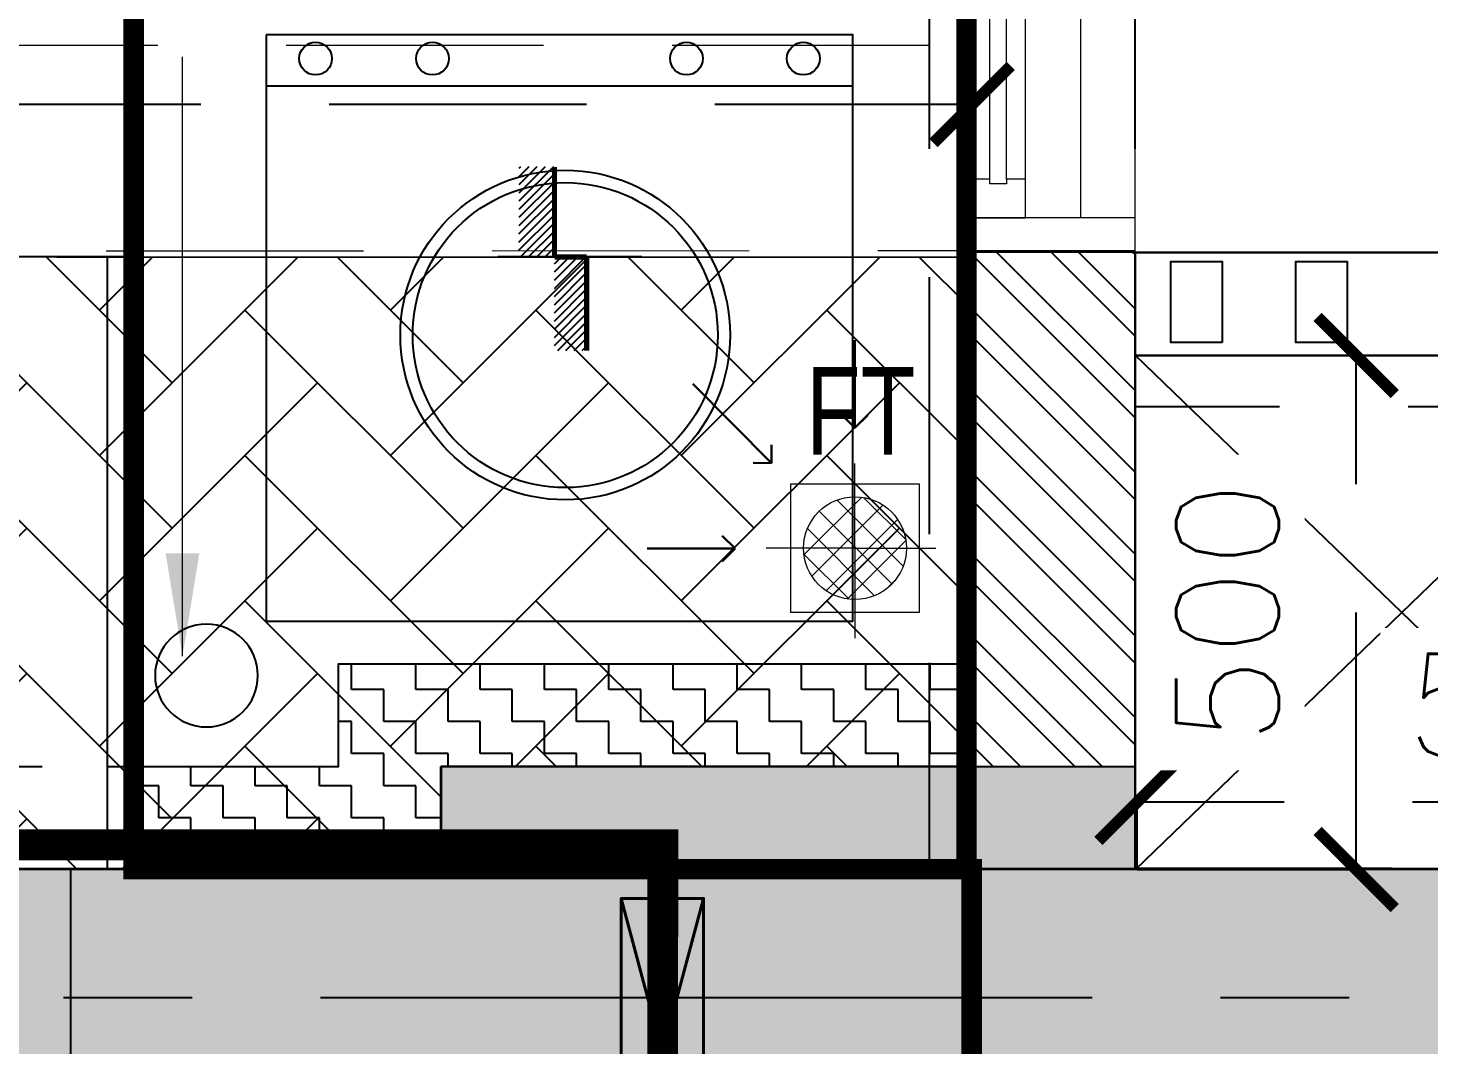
# Model space of a CAD drawing. Header units: millimetres. Extents: x 1135099 to 1230264, y -5736945 to -5695799.
# Drawn here: x 1210709 to 1212071, y -5721846 to -5720856 of the extents above; entities that cross this region are included whole.
import ezdxf

# ---------------------------------------------------------------- set-up
doc = ezdxf.new("R2010")
doc.units = ezdxf.units.MM
doc.header["$LTSCALE"] = 1000
doc.header["$MEASUREMENT"] = 0
for name, pattern in [('2BHK-A - FRONT$1$AUDIT_D_120904163729-0', [0]), ('2BHK-A - FRONT$1$HIDDEN', [0.375, 0.25, -0.125]), ('AUDIT_D_120904163729-0', [0]), ('T8(T9 IS SIMILAR) - DIMENSION & TEXTING$0$( Hidden )', [0.375, 0.25, -0.125]), ('T8(T9 IS SIMILAR) - DIMENSION & TEXTING$0$1', [0]), ('T8(T9 IS SIMILAR) - DIMENSION & TEXTING$0$HIDDEN', [0.375, 0.25, -0.125]), ('T8(T9 IS SIMILAR) - DIMENSION & TEXTING$1$AUDIT_D_120904163729-0', [0]), ('T8(T9 IS SIMILAR)$0$$0$HIDDEN', [0.375, 0.25, -0.125]), ('T8(T9 IS SIMILAR)$0$HIDDEN', [0.375, 0.25, -0.125]), ('T8_REFUGE COLUMNS$0$CENTER2', [1.125, 0.75, -0.125, 0.125, -0.125])]:
    doc.linetypes.add(name, pattern=pattern)
doc.layers.get('0').update_dxf_attribs({"linetype": 'AUDIT_D_120904163729-0'})
for name, color, linetype in [('2BHK-A - FRONT$0$$0$A-Elev Feature-Chajja', 13, 'Continuous'), ('2BHK-A - FRONT$0$$0$CUT-OUT', 49, 'Continuous'), ('2BHK-A - FRONT$0$$0$LEDGE WALL', 5, 'Continuous'), ('2BHK-A - FRONT$0$a-KIT FIX', 251, 'Continuous'), ('2BHK-A - FRONT$0$A-SERVICES CUTOUT', 8, 'Continuous'), ('2BHK-A - FRONT$1$A-DECK SUNK 125', 8, 'Continuous'), ('2BHK-A - FRONT$1$A-HATCH -160', 251, '2BHK-A - FRONT$1$AUDIT_D_120904163729-0'), ('2BHK-A - FRONT$1$a-tile drop', 3, 'Continuous'), ('2BHK-A - FRONT$1$APT PLANS-typ$0$TILEDROP', 3, 'Continuous'), ('T8(T9 IS SIMILAR) - DIMENSION & TEXTING$0$A-DIMENSIONS', 2, 'T8(T9 IS SIMILAR) - DIMENSION & TEXTING$0$HIDDEN'), ('T8(T9 IS SIMILAR) - DIMENSION & TEXTING$0$A-FIRE FIGHTING', 7, 'T8(T9 IS SIMILAR) - DIMENSION & TEXTING$1$AUDIT_D_120904163729-0'), ('T8(T9 IS SIMILAR)$0$S-BEAM', 20, 'T8(T9 IS SIMILAR)$0$$0$HIDDEN'), ('T8_REFUGE COLUMNS$0$A-CENTERLINE', 193, 'T8_REFUGE COLUMNS$0$CENTER2'), ('T8_REFUGE COLUMNS$0$A-SHEAR WALL THICKENING', 3, 'Continuous'), ('T8_REFUGE COLUMNS$1$A-RCC COLS', 3, 'Continuous'), ('T8_TYPICAL COLUMNS$0$A-RCC COLS', 3, 'Continuous'), ('T8_TYPICAL COLUMNS$0$A-SHEAR WALL THICKENING', 3, 'Continuous')]:
    doc.layers.add(name, color=color, linetype=linetype)
for name, color, linetype, lineweight in [('2BHK-A - FRONT$1$$0$a-TOI-fixtures', 251, 'Continuous', 0), ('2BHK-A - FRONT$1$a-TOI-fixtures', 251, 'Continuous', 0), ('2BHK-A - FRONT$1$A-WALL- 160', 6, 'Continuous', 30), ('2BHK-A - FRONT$1$Window', 4, 'Continuous', 20), ('T8(T9 IS SIMILAR) - DIMENSION & TEXTING$0$U-IPD-WS-FIRE', 1, 'Continuous', 40), ('T8(T9 IS SIMILAR) - DIMENSION & TEXTING$1$R0-18-10-2014-T1-1st Podium Floor Plan$0$Text', 2, 'Continuous', 0), ('T8(T9 IS SIMILAR)$0$D&W', 8, 'Continuous', 25), ('T8(T9 IS SIMILAR)$0$SCPL BEAM', 191, 'T8(T9 IS SIMILAR)$0$$0$HIDDEN', 13)]:
    doc.layers.add(name, color=color, linetype=linetype, lineweight=lineweight)
doc.layers.add('A-RERA CARPET AREA', color=30, linetype='Continuous', plot=False)
for name, color, linetype, lineweight, true_color in [('T8(T9 IS SIMILAR) - DIMENSION & TEXTING$0$U-IPD-SP-SLEV-80', 7, 'T8(T9 IS SIMILAR) - DIMENSION & TEXTING$0$1', 40, 0x10d54b), ('T8_REFUGE COLUMNS$1$COL-HATCH', 7, 'Continuous', 25, 0xa3a3a3), ('T8_TYPICAL COLUMNS$0$$0$COL-HATCH', 7, 'Continuous', 25, 0xa3a3a3)]:
    doc.layers.add(name, color=color, linetype=linetype, lineweight=lineweight, true_color=true_color)
doc.styles.add('2BHK-A - FRONT$1$Romans 1', font='romans.shx', dxfattribs={"height": 100})
doc.styles.add('T8(T9 IS SIMILAR) - DIMENSION & TEXTING$0$Romans 1', font='romans.shx', dxfattribs={"height": 100})
doc.styles.add('T8(T9 IS SIMILAR) - DIMENSION & TEXTING$1$ARIAL ARROW', font='swisscl.ttf')
doc.styles.add('T8(T9 IS SIMILAR) - DIMENSION & TEXTING$1$Tahoma', font='tahoma.ttf')
doc.dimstyles.new('2BHK-A - FRONT$1$ALPINE S', dxfattribs={"dimscale": 0, "dimtxt": 100, "dimasz": 75, "dimexe": 0, "dimexo": 0, "dimgap": 75, "dimtad": 1, "dimdec": 0, "dimzin": 0, "dimdsep": 46, "dimtxsty": '2BHK-A - FRONT$1$Romans 1', "dimblk": '2BHK-A - FRONT$1$_ArchTick', "dimcen": 0.09, "dimclrd": 256, "dimclre": 256, "dimclrt": 7, "dimadec": 0, "dimazin": 0, "dimtfac": 1, "dimtdec": 0, "dimtofl": 0, "dimtmove": 1, "dimatfit": 0, "dimldrblk": '2BHK-A - FRONT$1$_Open90', "dimfxl": 1, "dimtolj": 1, "dimtzin": 0, "dimarcsym": 0})
doc.dimstyles.new('T8(T9 IS SIMILAR) - DIMENSION & TEXTING$0$ALPINE S', dxfattribs={"dimscale": 0, "dimtxt": 100, "dimasz": 75, "dimexe": 0, "dimexo": 0, "dimgap": 75, "dimtad": 1, "dimdec": 0, "dimzin": 0, "dimdsep": 46, "dimtxsty": 'T8(T9 IS SIMILAR) - DIMENSION & TEXTING$0$Romans 1', "dimblk": 'T8(T9 IS SIMILAR) - DIMENSION & TEXTING$0$_ArchTick', "dimcen": 0.09, "dimclrd": 256, "dimclre": 256, "dimclrt": 7, "dimadec": 0, "dimazin": 0, "dimtfac": 1, "dimtdec": 0, "dimtofl": 0, "dimtmove": 1, "dimatfit": 0, "dimldrblk": 'T8(T9 IS SIMILAR) - DIMENSION & TEXTING$0$_Open90', "dimfxl": 1, "dimtolj": 1, "dimtzin": 0, "dimarcsym": 0})
doc.dimstyles.new('T8(T9 IS SIMILAR) - DIMENSION & TEXTING$1$SAMATA STD', dxfattribs={"dimtxt": 100, "dimasz": 50, "dimexe": 50, "dimexo": 50, "dimgap": 10, "dimtad": 0, "dimdec": 0, "dimrnd": 5, "dimzin": 0, "dimdsep": 46, "dimtxsty": 'T8(T9 IS SIMILAR) - DIMENSION & TEXTING$1$Tahoma', "dimblk": 'T8(T9 IS SIMILAR) - DIMENSION & TEXTING$1$_Origin2', "dimcen": -50, "dimdle": 50, "dimclrd": 7, "dimclre": 7, "dimclrt": 7, "dimadec": 0, "dimazin": 0, "dimtfac": 1, "dimtdec": 0, "dimtmove": 1, "dimatfit": 3, "dimfxl": 150, "dimtfill": 1, "dimtolj": 1, "dimtzin": 0, "dimlwd": -1, "dimlwe": -1, "dimarcsym": 0})

# ---------------------------------------------------------------- blocks, each defined once
blk = doc.blocks.new('T8(T9 IS SIMILAR) - DIMENSION & TEXTING$0$_ArchTick')
at = {"color": 0, "linetype": 'ByBlock', "const_width": 0.15}
blk.add_lwpolyline([(-0.5, -0.5), (0.5, 0.5)], dxfattribs=at)
blk = doc.blocks.new('*D591')
at = {"layer": 'T8(T9 IS SIMILAR) - DIMENSION & TEXTING$0$A-DIMENSIONS', "linetype": 'T8(T9 IS SIMILAR) - DIMENSION & TEXTING$0$HIDDEN', "lineweight": -2, "transparency": 16777216}
for p, q in [((1207652.3, -5721104.1), (1207652.3, -5720930.6)), ((1211627.3, -5721104.1), (1211627.3, -5720930.6))]:
    blk.add_line(p, q, dxfattribs=at)
at = {"layer": 'T8(T9 IS SIMILAR) - DIMENSION & TEXTING$0$A-DIMENSIONS', "lineweight": -2, "transparency": 16777216}
blk.add_line((1211627.3, -5720930.6), (1207652.3, -5720930.6), dxfattribs=at)
at = {"layer": 'T8(T9 IS SIMILAR) - DIMENSION & TEXTING$0$A-DIMENSIONS', "linetype": 'ByBlock', "lineweight": -2, "transparency": 16777216, "xscale": 75, "yscale": 75, "zscale": 75, "rotation": 180}
blk.add_blockref('T8(T9 IS SIMILAR) - DIMENSION & TEXTING$0$_ArchTick', (1207652.3, -5720930.6), dxfattribs=at)
at = {"layer": 'T8(T9 IS SIMILAR) - DIMENSION & TEXTING$0$A-DIMENSIONS', "linetype": 'ByBlock', "lineweight": -2, "transparency": 16777216, "xscale": 75, "yscale": 75, "zscale": 75}
blk.add_blockref('T8(T9 IS SIMILAR) - DIMENSION & TEXTING$0$_ArchTick', (1211627.3, -5720930.6), dxfattribs=at)
at = {"layer": 'T8(T9 IS SIMILAR) - DIMENSION & TEXTING$0$A-DIMENSIONS', "color": 7, "linetype": 'ByBlock', "transparency": 16777216, "insert": (1209639.8, -5720805.6), "char_height": 100, "attachment_point": 5, "style": 'T8(T9 IS SIMILAR) - DIMENSION & TEXTING$0$Romans 1'}
blk.add_mtext('\\A1;3975', dxfattribs=at)
blk = doc.blocks.new('T8(T9 IS SIMILAR) - DIMENSION & TEXTING$0$_Open90')
at = {"color": 0, "linetype": 'ByBlock', "lineweight": -2}
for p, q in [((-0.5, 0.5), (0, 0)), ((0, 0), (-1, 0)), ((0, 0), (-0.5, -0.5))]:
    blk.add_line(p, q, dxfattribs=at)
blk = doc.blocks.new('T8(T9 IS SIMILAR) - DIMENSION & TEXTING$0$A$C7A147FD6')
at = {"layer": 'T8(T9 IS SIMILAR) - DIMENSION & TEXTING$0$U-IPD-SP-SLEV-80', "elevation": -0.6}
blk.add_lwpolyline([(3833.9, -6328.9), (3833.9, -6628.9), (3913.9, -6628.9), (3913.9, -6328.9), (3833.9, -6328.9), (3913.9, -6628.9), (3833.9, -6628.9), (3913.9, -6328.9)], dxfattribs=at)
at = {"layer": 'T8(T9 IS SIMILAR) - DIMENSION & TEXTING$0$U-IPD-WS-FIRE', "color": 223, "linetype": 'T8(T9 IS SIMILAR) - DIMENSION & TEXTING$0$( Hidden )', "ltscale": 2, "true_color": 0xbd59b9, "const_width": 30, "elevation": -0.6}
blk.add_lwpolyline([(-2270, -3502.5), (-90.5, -3502.5), (-90.4, -5317.1), (347.4, -5317), (347.5, -6277.1), (3874.3, -6276.8), (3870.6, -9339), (5673.5, -9338.8), (5673.6, -11094.1), (5502.9, -11095.8)], dxfattribs=at)
blk = doc.blocks.new('T8(T9 IS SIMILAR) - DIMENSION & TEXTING$1$_Origin2')
at = {"color": 0, "linetype": 'ByBlock', "lineweight": -2}
blk.add_line((-0.5, 0), (-1, 0), dxfattribs=at)
for radius in [0.5, 0.25]:
    blk.add_circle((0, 0), radius, dxfattribs=at)
blk = doc.blocks.new('*D332')
at = {"layer": 'T8(T9 IS SIMILAR) - DIMENSION & TEXTING$0$A-DIMENSIONS', "linetype": 'T8(T9 IS SIMILAR) - DIMENSION & TEXTING$0$HIDDEN', "lineweight": -2, "transparency": 16777216}
for p, q in [((1211787.6, -5721674.9), (1211787.6, -5721609.5)), ((1212305.5, -5721674.9), (1212305.5, -5721609.5))]:
    blk.add_line(p, q, dxfattribs=at)
at = {"layer": 'T8(T9 IS SIMILAR) - DIMENSION & TEXTING$0$A-DIMENSIONS', "lineweight": -2, "transparency": 16777216}
blk.add_line((1212305.5, -5721609.5), (1211787.6, -5721609.5), dxfattribs=at)
at = {"layer": 'T8(T9 IS SIMILAR) - DIMENSION & TEXTING$0$A-DIMENSIONS', "linetype": 'ByBlock', "lineweight": -2, "transparency": 16777216, "xscale": 75, "yscale": 75, "zscale": 75, "rotation": 180}
blk.add_blockref('T8(T9 IS SIMILAR) - DIMENSION & TEXTING$0$_ArchTick', (1211787.6, -5721609.5), dxfattribs=at)
at = {"layer": 'T8(T9 IS SIMILAR) - DIMENSION & TEXTING$0$A-DIMENSIONS', "color": 7, "linetype": 'ByBlock', "transparency": 16777216, "insert": (1212177.7, -5721514.9), "char_height": 100, "attachment_point": 5, "style": 'T8(T9 IS SIMILAR) - DIMENSION & TEXTING$0$Romans 1', "bg_fill": 3, "box_fill_scale": 1.25, "bg_fill_color": 256, "bg_fill_true_color": 13158600, "bg_fill_transparency": 0}
blk.add_mtext('\\A1;518', dxfattribs=at)
at = {"layer": 'T8(T9 IS SIMILAR) - DIMENSION & TEXTING$0$A-DIMENSIONS', "linetype": 'ByBlock', "lineweight": -2, "transparency": 16777216, "xscale": 75, "yscale": 75, "zscale": 75}
blk.add_blockref('T8(T9 IS SIMILAR) - DIMENSION & TEXTING$0$_ArchTick', (1212305.5, -5721609.5), dxfattribs=at)
blk = doc.blocks.new('*D333')
at = {"layer": 'T8(T9 IS SIMILAR) - DIMENSION & TEXTING$0$A-DIMENSIONS', "linetype": 'T8(T9 IS SIMILAR) - DIMENSION & TEXTING$0$HIDDEN', "lineweight": -2, "transparency": 16777216}
for p, q in [((1211787.6, -5721174.9), (1212000.6, -5721174.9)), ((1211787.6, -5721674.9), (1212000.6, -5721674.9))]:
    blk.add_line(p, q, dxfattribs=at)
at = {"layer": 'T8(T9 IS SIMILAR) - DIMENSION & TEXTING$0$A-DIMENSIONS', "lineweight": -2, "transparency": 16777216}
blk.add_line((1212000.6, -5721674.9), (1212000.6, -5721174.9), dxfattribs=at)
at = {"layer": 'T8(T9 IS SIMILAR) - DIMENSION & TEXTING$0$A-DIMENSIONS', "linetype": 'ByBlock', "lineweight": -2, "transparency": 16777216, "xscale": 75, "yscale": 75, "zscale": 75}
for p, rotation in [((1212000.6, -5721174.9), 90), ((1212000.6, -5721674.9), 270)]:
    blk.add_blockref('T8(T9 IS SIMILAR) - DIMENSION & TEXTING$0$_ArchTick', p, dxfattribs=dict(at, rotation=rotation))
at = {"layer": 'T8(T9 IS SIMILAR) - DIMENSION & TEXTING$0$A-DIMENSIONS', "color": 7, "linetype": 'ByBlock', "transparency": 16777216, "insert": (1211875.6, -5721424.9), "char_height": 100, "attachment_point": 5, "rotation": 90, "style": 'T8(T9 IS SIMILAR) - DIMENSION & TEXTING$0$Romans 1', "bg_fill": 3, "box_fill_scale": 1.25, "bg_fill_color": 256, "bg_fill_true_color": 13158600, "bg_fill_transparency": 0}
blk.add_mtext('\\A1;500', dxfattribs=at)
blk = doc.blocks.new('T8_REFUGE COLUMNS$0$A$C277F3394')
at = {"layer": 'T8_REFUGE COLUMNS$0$A-SHEAR WALL THICKENING', "linetype": 'ByBlock', "true_color": 0xa3a3a3}
h = blk.add_hatch(color=253, dxfattribs=at)
h.dxf.hatch_style = 1
h.paths.add_polyline_path([(6020, -2349.8), (6695, -2349.8), (6695, -2449.8), (6020, -2449.8)])
at = {"layer": 'T8_REFUGE COLUMNS$0$A-SHEAR WALL THICKENING', "linetype": 'ByBlock'}
blk.add_lwpolyline([(6020, -2349.8), (6695, -2349.8), (6695, -2449.8), (6020, -2449.8)], close=True, dxfattribs=at)
blk = doc.blocks.new('T8_REFUGE COLUMNS$0$A$C46A13422')
at = {"layer": 'T8_REFUGE COLUMNS$0$A-SHEAR WALL THICKENING', "linetype": 'ByBlock'}
blk.add_blockref('T8_REFUGE COLUMNS$0$A$C277F3394', (-5609.8, -7500), dxfattribs=at)
blk = doc.blocks.new('T8_REFUGE COLUMNS')
at = {"layer": 'T8_REFUGE COLUMNS$1$COL-HATCH', "linetype": 'ByBlock'}
h = blk.add_hatch(color=256, dxfattribs=at)
h.dxf.hatch_style = 1
h.paths.add_polyline_path([(1212262.1, -5721674.9), (1210752.1, -5721674.9), (1210752.1, -5721924.9), (1212262.1, -5721924.9)])
at = {"layer": 'T8_REFUGE COLUMNS$0$A-CENTERLINE'}
blk.add_line((1217370.3, -5721799.9), (1182156.9, -5721799.9), dxfattribs=at)
at = {"layer": 'T8_REFUGE COLUMNS$1$A-RCC COLS', "linetype": 'ByBlock'}
blk.add_lwpolyline([(1212262.1, -5721674.9), (1210752.1, -5721674.9), (1210752.1, -5721924.9), (1212262.1, -5721924.9)], close=True, dxfattribs=at)
blk.add_blockref('T8_REFUGE COLUMNS$0$A$C46A13422', (1210702.1, -5711724.9), dxfattribs=at)
blk = doc.blocks.new('T8_TYPICAL COLUMNS$0$A$C277F3394')
at = {"layer": 'T8_TYPICAL COLUMNS$0$A-SHEAR WALL THICKENING', "linetype": 'ByBlock'}
h = blk.add_hatch(color=31, dxfattribs=at)
h.dxf.hatch_style = 1
h.paths.add_polyline_path([(6020, -2349.8), (6695, -2349.8), (6695, -2449.8), (6020, -2449.8)])
blk.add_lwpolyline([(6020, -2349.8), (6695, -2349.8), (6695, -2449.8), (6020, -2449.8)], close=True, dxfattribs=at)
blk = doc.blocks.new('T8_TYPICAL COLUMNS$0$A$C46A13422')
at = {"layer": 'T8_TYPICAL COLUMNS$0$A-SHEAR WALL THICKENING', "linetype": 'ByBlock'}
blk.add_blockref('T8_TYPICAL COLUMNS$0$A$C277F3394', (-5609.8, -7500), dxfattribs=at)
blk = doc.blocks.new('T8_TYPICAL COLUMNS')
at = {"layer": 'T8_TYPICAL COLUMNS$0$$0$COL-HATCH', "linetype": 'ByBlock'}
h = blk.add_hatch(color=256, dxfattribs=at)
h.dxf.hatch_style = 1
h.paths.add_polyline_path([(1200282.2, -5721924), (1202692.3, -5721924), (1202692.3, -5721674), (1200282.2, -5721674)])
h.paths.add_polyline_path([(1209852.3, -5721674), (1212262.3, -5721674), (1212262.3, -5721924), (1209852.3, -5721924)])
at = {"layer": 'T8_TYPICAL COLUMNS$0$A-RCC COLS', "linetype": 'ByBlock'}
blk.add_lwpolyline([(1209852.3, -5721674), (1212262.3, -5721674), (1212262.3, -5721924), (1209852.3, -5721924)], close=True, dxfattribs=at)
for name, p in [('T8_REFUGE COLUMNS', (0, 0)), ('T8_TYPICAL COLUMNS$0$A$C46A13422', (1210702.1, -5711724.9))]:
    blk.add_blockref(name, p, dxfattribs=at)
blk = doc.blocks.new('2BHK-A - FRONT$0$1500')
at = {"layer": '2BHK-A - FRONT$1$Window', "color": 1, "lineweight": 13}
for p, q in [((1150276.5, -5694418.8), (1148842.5, -5694418.8)), ((1149307.5, -5694418.8), (1148880, -5694418.8)), ((1149307.5, -5694472.1), (1148880, -5694472.1)), ((1149773.7, -5694472.1), (1149345, -5694472.1)), ((1149811.2, -5694472.1), (1150276.5, -5694472.1)), ((1149307.5, -5694525.5), (1148842.5, -5694525.5)), ((1149773.7, -5694525.5), (1149345, -5694525.5)), ((1150239, -5694525.5), (1149811.2, -5694525.5)), ((1149773.7, -5694578.8), (1148842.5, -5694578.8)), ((1150239, -5694578.8), (1149811.2, -5694578.8))]:
    blk.add_line(p, q, dxfattribs=at)
at = {"layer": '2BHK-A - FRONT$1$Window', "color": 5, "lineweight": 13}
for p, q in [((1149307.5, -5694449.1), (1148880, -5694449.1)), ((1149307.5, -5694453.6), (1148880, -5694453.6)), ((1149773.7, -5694490.7), (1149345, -5694490.7)), ((1149773.7, -5694506.9), (1149345, -5694506.9)), ((1150239, -5694544.1), (1149811.2, -5694544.1)), ((1150239, -5694560.2), (1149811.2, -5694560.2))]:
    blk.add_line(p, q, dxfattribs=at)
at = {"layer": '2BHK-A - FRONT$1$Window', "color": 4, "lineweight": 13}
for points in [[(1148842.5, -5694418.8), (1148809.5, -5694418.8), (1148809.5, -5694578.8), (1148842.5, -5694578.8)], [(1148880, -5694453.6), (1148880, -5694472.1), (1148842.5, -5694472.1), (1148842.5, -5694418.8), (1148880, -5694418.8), (1148880, -5694449.1), (1148875.5, -5694449.1), (1148875.5, -5694453.6)], [(1149307.5, -5694453.6), (1149307.5, -5694472.1), (1149345, -5694472.1), (1149345, -5694418.8), (1149307.5, -5694418.8), (1149307.5, -5694449.1), (1149312, -5694449.1), (1149312, -5694453.6)], [(1150309.5, -5694418.8), (1150276.5, -5694418.8), (1150276.5, -5694578.8), (1150309.5, -5694578.8)], [(1149345, -5694506.9), (1149345, -5694525.5), (1149307.5, -5694525.5), (1149307.5, -5694472.1), (1149345, -5694472.1), (1149345, -5694490.7), (1149340.5, -5694490.7), (1149340.5, -5694506.9)], [(1149773.7, -5694506.9), (1149773.7, -5694525.5), (1149811.2, -5694525.5), (1149811.2, -5694472.1), (1149773.7, -5694472.1), (1149773.7, -5694490.7), (1149778.2, -5694490.7), (1149778.2, -5694506.9)], [(1149811.2, -5694560.2), (1149811.2, -5694578.8), (1149773.7, -5694578.8), (1149773.7, -5694525.5), (1149811.2, -5694525.5), (1149811.2, -5694544.1), (1149806.7, -5694544.1), (1149806.7, -5694560.2)], [(1150239, -5694560.2), (1150239, -5694578.8), (1150276.5, -5694578.8), (1150276.5, -5694525.5), (1150239, -5694525.5), (1150239, -5694544.1), (1150243.5, -5694544.1), (1150243.5, -5694560.2)]]:
    blk.add_lwpolyline(points, close=True, dxfattribs=at)
blk = doc.blocks.new('2BHK-A - FRONT$0$WM-flat-1')
at = {"layer": '2BHK-A - FRONT$0$a-KIT FIX'}
blk.add_line((-110.3, -114.8), (-680.7, -114.8), dxfattribs=at)
blk.add_lwpolyline([(-680.7, -64.8), (-680.7, -635.2), (-110.3, -635.2), (-110.3, -64.8)], close=True, dxfattribs=at)
for centre, radius in [((-632.6, -87.9), 15.9), ((-519, -87.9), 15.9), ((-272.1, -87.9), 15.9), ((-158.4, -87.9), 15.9), ((-389.9, -356.8), 160.3), ((-389.9, -356.8), 148.3)]:
    blk.add_circle(centre, radius, dxfattribs=at)
blk = doc.blocks.new('2BHK-A - FRONT$1$_ArchTick')
at = {"color": 0, "linetype": 'ByBlock', "const_width": 0.15}
blk.add_lwpolyline([(-0.5, -0.5), (0.5, 0.5)], dxfattribs=at)
blk = doc.blocks.new('2BHK-A - FRONT$1$_Open90')
at = {"color": 0, "linetype": 'ByBlock', "lineweight": -2}
for p, q in [((0, 0), (-1, 0)), ((-0.5, 0.5), (0, 0)), ((0, 0), (-0.5, -0.5))]:
    blk.add_line(p, q, dxfattribs=at)
blk = doc.blocks.new('2BHK-A - FRONT$1$TILE DROP -x')
at = {"layer": '2BHK-A - FRONT$1$APT PLANS-typ$0$TILEDROP'}
h = blk.add_hatch(dxfattribs=at)
h.set_pattern_fill('ACET-2D-ANSI31', color=8, scale=90, angle=90, style=0)
h.set_pattern_definition([(135, (-851695.914, 5365039.183), (-7.954951288, -7.954951288), [])])
h.paths.add_polyline_path([(-58323.9, -19205.9), (-58323.9, -19023.7), (-58261.5, -19023.7), (-58261.5, -19205.9)])
edge = h.paths.add_edge_path()
edge.add_line((-58323.9, -19381.2), (-58393.7, -19381.2))
edge.add_line((-58323.9, -19205.9), (-58323.9, -19381.2))
edge.add_line((-58393.1, -19205.9), (-58323.9, -19205.9))
edge.add_line((-58393.1, -19381.2), (-58393.1, -19205.9))
at = {"layer": '2BHK-A - FRONT$1$APT PLANS-typ$0$TILEDROP', "color": 1}
blk.add_line((-58153.9, -19205.9), (-58434, -19205.9), dxfattribs=at)
at = {"layer": '2BHK-A - FRONT$1$APT PLANS-typ$0$TILEDROP', "color": 20, "const_width": 10}
for points in [[(-58261.5, -19205.9), (-58261.5, -19023.7)], [(-58323.9, -19381.2), (-58323.9, -19205.9)], [(-58323.9, -19205.9), (-58261.5, -19205.9)]]:
    blk.add_lwpolyline(points, dxfattribs=at)
blk = doc.blocks.new('T8(T9 IS SIMILAR) - DIMENSION & TEXTING')
at = {"layer": 'T8(T9 IS SIMILAR) - DIMENSION & TEXTING$0$A-FIRE FIGHTING', "linetype": 'ByBlock'}
blk.add_blockref('T8(T9 IS SIMILAR) - DIMENSION & TEXTING$0$A$C7A147FD6', (1207452.3, -5715374), dxfattribs=at)
at = {"layer": 'T8(T9 IS SIMILAR) - DIMENSION & TEXTING$1$R0-18-10-2014-T1-1st Podium Floor Plan$0$Text', "linetype": 'ByBlock', "style": 'T8(T9 IS SIMILAR) - DIMENSION & TEXTING$1$ARIAL ARROW'}
blk.add_text('FT', height=85, dxfattribs=at).set_placement((1211465.7, -5721271.2))
at = {"layer": 'T8(T9 IS SIMILAR) - DIMENSION & TEXTING$0$A-DIMENSIONS', "linetype": 'ByBlock'}
dim = blk.add_linear_dim(base=(1207652.3, -5720930.6), p1=(1211627.3, -5721104.1), p2=(1207652.3, -5721104.1), angle=180, dimstyle='T8(T9 IS SIMILAR) - DIMENSION & TEXTING$0$ALPINE S', override={"dimscale": 1, "dimfxl": 5, "dimarcsym": 1}, dxfattribs=at)
dim.commit()
dim.dimension.update_dxf_attribs({"geometry": '*D591', "text_midpoint": (1209639.8, -5720805.6)})
at = {"layer": 'T8(T9 IS SIMILAR) - DIMENSION & TEXTING$1$R0-18-10-2014-T1-1st Podium Floor Plan$0$Text'}
blk.add_leader([(1210859.6, -5721467.2, 0), (1210859.6, -5721248.5, 0), (1210859.6, -5720884.3, 0)], dimstyle='T8(T9 IS SIMILAR) - DIMENSION & TEXTING$1$SAMATA STD', override={"dimscale": 1, "dimasz": 100, "dimclrd": 2, "dimfxlon": 1, "dimarcsym": 1}, dxfattribs=at)
at = {"layer": 'T8(T9 IS SIMILAR) - DIMENSION & TEXTING$0$A-DIMENSIONS', "linetype": 'ByBlock'}
dim = blk.add_linear_dim(base=(1211787.6, -5721609.5), p1=(1212305.5, -5721674.9), p2=(1211787.6, -5721674.9), dimstyle='T8(T9 IS SIMILAR) - DIMENSION & TEXTING$0$ALPINE S', override={"dimscale": 1, "dimfxl": 5, "dimtfill": 1, "dimarcsym": 1}, dxfattribs=at)
dim.commit()
dim.dimension.update_dxf_attribs({"geometry": '*D332', "text_midpoint": (1212177.7, -5721639.9), "dimtype": 128})
dim = blk.add_linear_dim(base=(1212000.6, -5721174.9), p1=(1211787.6, -5721674.9), p2=(1211787.6, -5721174.9), angle=90, dimstyle='T8(T9 IS SIMILAR) - DIMENSION & TEXTING$0$ALPINE S', override={"dimscale": 1, "dimfxl": 5, "dimtfill": 1, "dimarcsym": 1}, dxfattribs=at)
dim.commit()
dim.dimension.update_dxf_attribs({"geometry": '*D333', "text_midpoint": (1211875.6, -5721424.9)})
blk = doc.blocks.new('2BHK-A - FRONT$1$A$C1DA736AB')
at = {"layer": '2BHK-A - FRONT$1$a-TOI-fixtures', "linetype": 'ByBlock'}
for points in [[(117, 0.4, 0), (202.3, 0.4, 0)], [(81.7, -82.8, 0), (158.2, -159.9, 0)], [(0.4, -117, 0), (0.4, -202.3, 0)]]:
    blk.add_leader(points, dimstyle='2BHK-A - FRONT$1$ALPINE S', override={"dimscale": 1, "dimasz": 25, "dimtad": 0, "dimfxl": 5, "dimtfill": 1, "dimarcsym": 1}, dxfattribs=at)
blk = doc.blocks.new('2BHK-A - FRONT$1$$0$Type-A-First Floor Plan-bottom-up$0$FLOOR TRAP-flat-6')
at = {"layer": '2BHK-A - FRONT$1$$0$a-TOI-fixtures'}
h = blk.add_hatch(dxfattribs=at)
h.set_pattern_fill('ACET-2D-_USER', color=256, scale=20, angle=45, style=0, double=1, pattern_type=0)
h.set_pattern_definition([(45, (-789896.981, 5385770.066), (-14.142135624, 14.142135624), []), (135, (-789896.981, 5385770.066), (-14.142135624, -14.142135624), [])])
edge = h.paths.add_edge_path()
edge.add_arc((150, 150), 50, 0, 360)
for q in [(150, 228.6), (67.6, 150), (237.4, 150), (150, 63.6)]:
    blk.add_line((150, 150), q, dxfattribs=at)
blk.add_lwpolyline([(87.5, 212.5), (212.5, 212.5), (212.5, 87.5), (87.5, 87.5)], close=True, dxfattribs=at)
blk.add_circle((150, 150), 50, dxfattribs=at)
at = {"layer": '2BHK-A - FRONT$1$A-WALL- 160', "linetype": 'ByBlock', "rotation": 270}
blk.add_blockref('2BHK-A - FRONT$1$A$C1DA736AB', (150, 150.4), dxfattribs=at)
blk = doc.blocks.new('2BHK-A - FRONT')
at = {"layer": '2BHK-A - FRONT$1$A-DECK SUNK 125'}
h = blk.add_hatch(dxfattribs=at)
h.set_pattern_fill('AR-HBONE', color=256, scale=25)
h.set_pattern_definition([(45, (0, -0.55), (1e-14, 141.4213562), [300, -100]), (135, (70.71, 70.16), (1e-14, 141.4213562), [300, -100])])
h.paths.add_polyline_path([(1148202.1, -5721078.3), (1146424.5, -5721079.1), (1146424.5, -5721574.6), (1146939.2, -5721574.6), (1146939.2, -5721674.6), (1148202.1, -5721674.6)])
at = {"layer": '2BHK-A - FRONT$1$A-HATCH -160', "linetype": 'ByBlock'}
h = blk.add_hatch(dxfattribs=at)
h.set_pattern_fill('ANSI32', color=256, scale=150)
h.set_pattern_definition([(45, (0, -0.55), (-39.77475644, 39.77475644), []), (45, (26.517, -0.55), (-39.77475644, 39.77475644), [])])
h.paths.add_polyline_path([(1145269.9, -5728524.2), (1145269.9, -5728684.2), (1144639.8, -5728684.2), (1144639.8, -5726829.5), (1144799.8, -5726829.5), (1144799.8, -5728524.2)])
h.paths.add_polyline_path([(1148934.5, -5727449.8), (1148934.5, -5727609.8), (1147999.5, -5727609.8), (1147999.5, -5727009.5), (1148159.5, -5727009.5), (1148159.5, -5727449.8)])
h.paths.add_polyline_path([(1147999.5, -5728684.2), (1147999.5, -5728524.2), (1147369.9, -5728524.2), (1147369.9, -5728684.2)])
edge = h.paths.add_edge_path()
edge.add_line((1151334.5, -5727449.8), (1151779.5, -5727449.8))
edge.add_line((1151779.5, -5727449.8), (1151779.5, -5727609.8))
edge.add_line((1151704.5, -5727609.8), (1151334.5, -5727609.8))
edge.add_line((1151334.5, -5727609.8), (1151334.5, -5727449.8))
h.paths.add_polyline_path([(1146264.5, -5719573.8), (1146424.5, -5719573.8), (1146424.5, -5719224.6), (1146264.5, -5719224.6)])
h.paths.add_polyline_path([(1145549.4, -5721834.4), (1145788.9, -5721834.4), (1145790, -5721674.6), (1145549.4, -5721674.6)])
h.paths.add_polyline_path([(1145949.5, -5721924.2), (1145949.5, -5722524.6), (1145789.5, -5722524.6), (1145789.5, -5721924.2)])
h.paths.add_polyline_path([(1144599.5, -5721924.6), (1144759.5, -5721924.6), (1144762, -5722524.6), (1144602, -5722524.6)])
h.paths.add_polyline_path([(1144599.5, -5723474.6), (1144599.5, -5723174.6), (1144759.5, -5723174.6), (1144759.5, -5723314.6), (1145789.5, -5723314.6), (1145789.5, -5723174.6), (1145949.5, -5723174.6), (1145949.5, -5723474.2)])
h = blk.add_hatch(dxfattribs=at)
h.set_pattern_fill('ANSI32', color=256, scale=150)
h.paths.add_polyline_path([(1146424.5, -5721574.6), (1146264.7, -5721574.6), (1146264.7, -5721073.8), (1146424.5, -5721073.8)])
h = blk.add_hatch(dxfattribs=at)
h.set_pattern_fill('ZIGZAG', color=256, scale=250)
h.set_pattern_definition([(0, (-54492.778, 0.356), (31.25, 31.25), [31.25, -31.25]), (90, (-54461.528, 0.356), (-31.25, 31.25), [31.25, -31.25])])
h.paths.add_polyline_path([(1146424.5, -5721474.6), (1146424.5, -5721574.6), (1146939.2, -5721574.5), (1146939.2, -5721674.6), (1147239.2, -5721674.6), (1147239.2, -5721574.6), (1147039.2, -5721574.6), (1147039.2, -5721474.6)])
at = {"layer": '2BHK-A - FRONT$0$$0$A-Elev Feature-Chajja', "color": 4}
for points in [[(1146058.5, -5721161.9), (1146108.5, -5721161.9), (1146108.5, -5721083.1), (1146058.5, -5721083.1)], [(1146180, -5721161.9), (1146230, -5721161.9), (1146230, -5721083.1), (1146180, -5721083.1)]]:
    blk.add_lwpolyline(points, close=True, dxfattribs=at)
at = {"layer": '2BHK-A - FRONT$0$$0$CUT-OUT'}
for points in [[(1145746.3, -5721674.6), (1146264.2, -5721174.6)], [(1146264.2, -5721674.6), (1145746.3, -5721174.6)]]:
    blk.add_lwpolyline(points, dxfattribs=at)
at = {"layer": '2BHK-A - FRONT$0$$0$LEDGE WALL', "ltscale": 0.5}
blk.add_lwpolyline([(1146424.5, -5721474.6), (1146424.5, -5721574.6), (1146939.2, -5721574.5), (1146939.2, -5721674.6), (1147239.2, -5721674.6), (1147239.2, -5721574.6), (1147039.2, -5721574.6), (1147039.2, -5721474.6), (1146424.5, -5721474.6)], close=True, dxfattribs=at)
at = {"layer": '2BHK-A - FRONT$0$$0$LEDGE WALL', "linetype": '2BHK-A - FRONT$1$HIDDEN', "ltscale": 0.5}
blk.add_lwpolyline([(1148202.1, -5721674.6), (1148202.1, -5721574.6), (1147239.2, -5721574.6)], dxfattribs=at)
at = {"layer": '2BHK-A - FRONT$0$$0$LEDGE WALL', "linetype": 'ByBlock'}
blk.add_circle((1147167.5, -5721486), 50, dxfattribs=at)
at = {"layer": '2BHK-A - FRONT$0$a-KIT FIX', "color": 1}
for p, q in [((1147239.2, -5721078.7), (1150399.5, -5721078.3)), ((1147239.2, -5721078.7), (1147239.2, -5721674.6)), ((1147264.2, -5721078.7), (1147264.2, -5721674.6))]:
    blk.add_line(p, q, dxfattribs=at)
at = {"layer": '2BHK-A - FRONT$0$A-SERVICES CUTOUT', "ltscale": 5}
blk.add_lwpolyline([(1148202.1, -5721078.3), (1146424.5, -5721079.1), (1146424.5, -5721574.6), (1146939.2, -5721574.6), (1146939.2, -5721674.6), (1148202.1, -5721674.6)], close=True, dxfattribs=at)
at = {"layer": '2BHK-A - FRONT$1$A-WALL- 160', "linetype": 'ByBlock'}
for p, q in [((1145764.5, -5721074.6), (1146264.5, -5721074.6)), ((1146264.5, -5721574.6), (1146264.5, -5721073.8)), ((1146264.5, -5721073.8), (1146424.5, -5721073.8)), ((1146424.5, -5721574.6), (1146424.5, -5721073.8)), ((1145764.5, -5721174.6), (1146264.5, -5721174.6))]:
    blk.add_line(p, q, dxfattribs=at)
at = {"layer": '2BHK-A - FRONT$0$a-KIT FIX', "extrusion": (0, 0, -1), "zscale": -1}
blk.add_blockref('2BHK-A - FRONT$0$WM-flat-1', (-1146428.8, -5720798, 0), dxfattribs=at)
at = {"layer": '2BHK-A - FRONT$1$$0$a-TOI-fixtures', "extrusion": (0, 0, -1), "zscale": -1, "rotation": 270}
blk.add_blockref('2BHK-A - FRONT$1$$0$Type-A-First Floor Plan-bottom-up$0$FLOOR TRAP-flat-6', (-1146687, -5721212.1), dxfattribs=at)
at = {"layer": '2BHK-A - FRONT$1$a-tile drop', "xscale": 0.4999999999999999, "yscale": 0.4999999999999999, "zscale": 0.4999999999999999, "rotation": 179.9996795902024}
blk.add_blockref('2BHK-A - FRONT$1$TILE DROP -x', (1117667.1, -5730681.6), dxfattribs=at)
at = {"layer": '2BHK-A - FRONT$1$A-WALL- 160', "linetype": 'ByBlock', "xscale": -1, "rotation": 90}
blk.add_blockref('2BHK-A - FRONT$0$1500', (-4548154.3, -4570764.3), dxfattribs=at)
blk = doc.blocks.new('T8(T9 IS SIMILAR)')
at = {"layer": 'T8(T9 IS SIMILAR)$0$S-BEAM'}
for p, q in [((1211586.8, -5719224), (1211586.9, -5721674.1, -0.7)), ((1211786.8, -5719224), (1211786.9, -5721674.1, -0.7)), ((1212502.5, -5721074.9), (1211786.9, -5721074.9))]:
    blk.add_line(p, q, dxfattribs=at)
at = {"layer": 'T8(T9 IS SIMILAR)$0$S-BEAM', "elevation": -0.2}
blk.add_lwpolyline([(1212302.5, -5721224.9), (1211787, -5721224.9), (1211787, -5721673.7), (1212302.5, -5721673.7)], close=True, dxfattribs=at)
at = {"layer": 'T8(T9 IS SIMILAR)$0$SCPL BEAM', "linetype": 'T8(T9 IS SIMILAR)$0$HIDDEN'}
for p, q in [((1211586.9, -5720873.4, 1.9), (1209849.1, -5720873.5, 2.5)), ((1211786.9, -5721073.4, -0.5), (1209849.1, -5721073.5, 2.4))]:
    blk.add_line(p, q, dxfattribs=at)
at = {"layer": 'T8(T9 IS SIMILAR)$0$D&W', "linetype": 'ByBlock'}
blk.add_blockref('T8_TYPICAL COLUMNS', (0, 0), dxfattribs=at)
at = {"layer": 'T8(T9 IS SIMILAR)$0$D&W', "linetype": 'ByBlock', "xscale": -1}
blk.add_blockref('2BHK-A - FRONT', (2358051.8, -0.4), dxfattribs=at)

msp = doc.modelspace()

# ---------------------------------------------------------------- linework, layer by layer
at = {"layer": 'A-RERA CARPET AREA', "const_width": 20, "elevation": 0.4}
msp.add_lwpolyline([(1207846.9, -5723373.8), (1207846.9, -5724473.8), (1210047.2, -5724473.7), (1210046.7, -5728522.5), (1213246.8, -5728523.1), (1213246.8, -5727424.2), (1216797.4, -5727424.2), (1216797.3, -5723474.1), (1215897.3, -5723474.3), (1215897.2, -5721923.9), (1213446.8, -5721923.9), (1213446.8, -5723474), (1212097.1, -5723474), (1212097.1, -5721923.8), (1211626.9, -5721923.8), (1211626.9, -5721674.5), (1210812.2, -5721674.5), (1210811.9, -5719224.1), (1208006.4, -5719224.5), (1208007, -5723373.8)], close=True, dxfattribs=at)
at = {"layer": 'A-RERA CARPET AREA', "const_width": 20}
msp.add_lwpolyline([(1211621.8, -5719224), (1210812.2, -5719224), (1210812.2, -5721674.5), (1211621.8, -5721674.5)], close=True, dxfattribs=at)

# ---------------------------------------------------------------- next in the draw order: block references
at = {"linetype": 'ByBlock'}
msp.add_blockref('T8(T9 IS SIMILAR)', (-1.4, 0.2, -0.6), dxfattribs=at)

# ---------------------------------------------------------------- next in the draw order: block references
msp.add_blockref('T8(T9 IS SIMILAR) - DIMENSION & TEXTING', (0, 0), dxfattribs=at)

doc.saveas('drawing.dxf')
